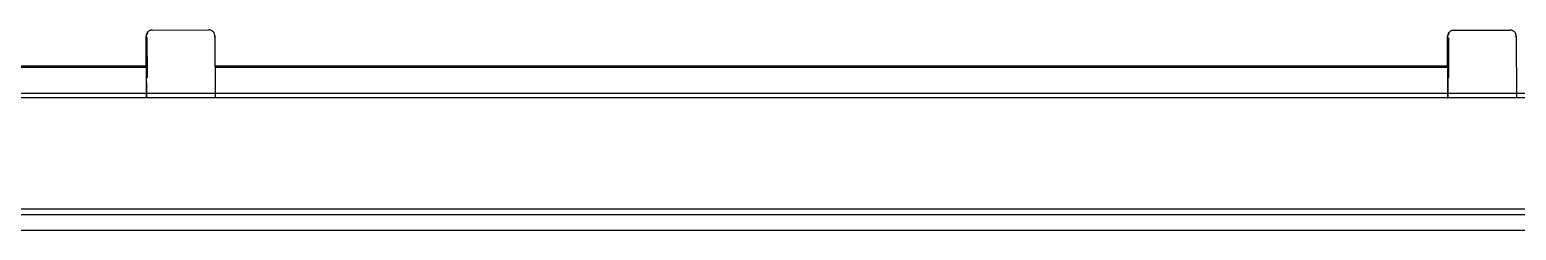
# Model space of a CAD drawing. Header units: millimetres. Extents: x 3109 to 13995, y 24552 to 39949.
# Drawn here: x 11910 to 12885, y 34389 to 34520 of the extents above; entities that cross this region are included whole.
import ezdxf

# ---------------------------------------------------------------- set-up
doc = ezdxf.new("R2010")
doc.units = ezdxf.units.MM
doc.header["$LTSCALE"] = 3
doc.layers.add('DomyÅ›lny', color=7, linetype='Continuous')

msp = doc.modelspace()

# ---------------------------------------------------------------- linework, layer by layer
at = {"layer": 'DomyÅ›lny'}
for p, q in [((11986.61, 34514.83), (11986.61, 34515.78)), ((11986.77, 34475.2), (11986.61, 34515.76)), ((11986.61, 34515.76), (11986.61, 34514.81)), ((11987.11, 34514.39), (11987.11, 34514.83)), ((11987.2, 34490.58), (11987.11, 34514.82)), ((11987.11, 34514.82), (11987.11, 34514.38)), ((11987.11, 34514.38), (11987.2, 34490.14)), ((11987.77, 34517.62), (11987.77, 34518.56)), ((11990.59, 34519.73), (12027.59, 34519.88)), ((12031.61, 34515.94), (12031.77, 34475.38)), ((12031.61, 34514.99), (12031.61, 34515.94)), ((12839.9, 34514.65), (12839.9, 34515.59)), ((12839.9, 34515.58), (12839.9, 34514.63)), ((12840.06, 34475.02), (12839.9, 34515.58)), ((12840.4, 34514.21), (12840.4, 34514.65)), ((12840.4, 34514.63), (12840.4, 34514.2)), ((12840.5, 34490.39), (12840.4, 34514.63)), ((12840.4, 34514.2), (12840.5, 34489.96)), ((12843.88, 34519.55), (12880.88, 34519.7)), ((12884.9, 34515.76), (12885.06, 34475.19)), ((12884.9, 34514.81), (12884.9, 34515.76)), ((11212.4, 34496.39), (11986.68, 34496.39)), ((11986.69, 34495.27), (11212.41, 34495.27)), ((11986.67, 34495.96), (11986.75, 34475.4)), ((11987.17, 34495.96), (11987.2, 34488.54)), ((12031.68, 34496.39), (12839.97, 34496.39)), ((12839.98, 34495.27), (12031.69, 34495.27)), ((12839.96, 34495.96), (12840.04, 34475.4)), ((12840.46, 34495.96), (12840.5, 34488.35)), ((11987.2, 34488.54), (11987.2, 34488.97)), ((12840.5, 34488.35), (12840.5, 34488.79)), ((13137.57, 34475.4), (8798.57, 34475.4)), ((13131.57, 34478.17), (11087.15, 34478.17)), ((8798.57, 34402.62), (13137.57, 34402.62)), ((8798.57, 34398.95), (13137.57, 34398.95)), ((11053.27, 34388.72), (13131.57, 34388.72))]:
    msp.add_line(p, q, dxfattribs=at)
for points in [[(11987.77, 34518.56, 0), (11987.51, 34518.28, 0), (11987.28, 34517.97, 0), (11987.07, 34517.63, 0), (11986.9, 34517.28, 0), (11986.77, 34516.91, 0), (11986.68, 34516.53, 0), (11986.62, 34516.14, 0), (11986.61, 34515.76, 0)], [(11986.61, 34514.81, 0), (11986.62, 34515.2, 0), (11986.68, 34515.58, 0), (11986.77, 34515.96, 0), (11986.9, 34516.33, 0), (11987.07, 34516.69, 0), (11987.28, 34517.02, 0), (11987.51, 34517.33, 0), (11987.77, 34517.62, 0)], [(11990.59, 34519.73, 0), (11990.2, 34519.71, 0), (11989.82, 34519.66, 0), (11989.43, 34519.56, 0), (11989.06, 34519.43, 0), (11988.7, 34519.26, 0), (11988.36, 34519.05, 0), (11988.05, 34518.82, 0), (11987.77, 34518.56, 0)], [(12030.42, 34518.73, 0), (12030.14, 34518.99, 0), (12029.82, 34519.22, 0), (12029.48, 34519.42, 0), (12029.12, 34519.58, 0), (12028.75, 34519.72, 0), (12028.36, 34519.81, 0), (12027.98, 34519.86, 0), (12027.59, 34519.88, 0)], [(12031.61, 34515.94, 0), (12031.59, 34516.32, 0), (12031.53, 34516.7, 0), (12031.43, 34517.08, 0), (12031.3, 34517.45, 0), (12031.12, 34517.81, 0), (12030.92, 34518.14, 0), (12030.68, 34518.45, 0), (12030.42, 34518.73, 0)], [(12841.06, 34518.38, 0), (12840.8, 34518.1, 0), (12840.57, 34517.79, 0), (12840.36, 34517.45, 0), (12840.2, 34517.09, 0), (12840.06, 34516.72, 0), (12839.97, 34516.34, 0), (12839.91, 34515.96, 0), (12839.9, 34515.58, 0)], [(12839.9, 34514.63, 0), (12839.91, 34515.01, 0), (12839.97, 34515.4, 0), (12840.06, 34515.78, 0), (12840.2, 34516.15, 0), (12840.36, 34516.5, 0), (12840.57, 34516.84, 0), (12840.8, 34517.15, 0), (12841.06, 34517.43, 0)], [(12843.88, 34519.55, 0), (12843.5, 34519.53, 0), (12843.11, 34519.47, 0), (12842.73, 34519.38, 0), (12842.35, 34519.24, 0), (12841.99, 34519.07, 0), (12841.66, 34518.87, 0), (12841.34, 34518.64, 0), (12841.06, 34518.38, 0)], [(12883.71, 34518.55, 0), (12883.43, 34518.8, 0), (12883.11, 34519.03, 0), (12882.77, 34519.23, 0), (12882.41, 34519.4, 0), (12882.04, 34519.53, 0), (12881.65, 34519.63, 0), (12881.27, 34519.68, 0), (12880.88, 34519.7, 0)], [(12884.9, 34515.76, 0), (12884.88, 34516.14, 0), (12884.82, 34516.52, 0), (12884.72, 34516.9, 0), (12884.59, 34517.27, 0), (12884.42, 34517.62, 0), (12884.21, 34517.96, 0), (12883.98, 34518.27, 0), (12883.71, 34518.55, 0)]]:
    msp.add_polyline3d(points, dxfattribs=at)

doc.saveas('drawing.dxf')
